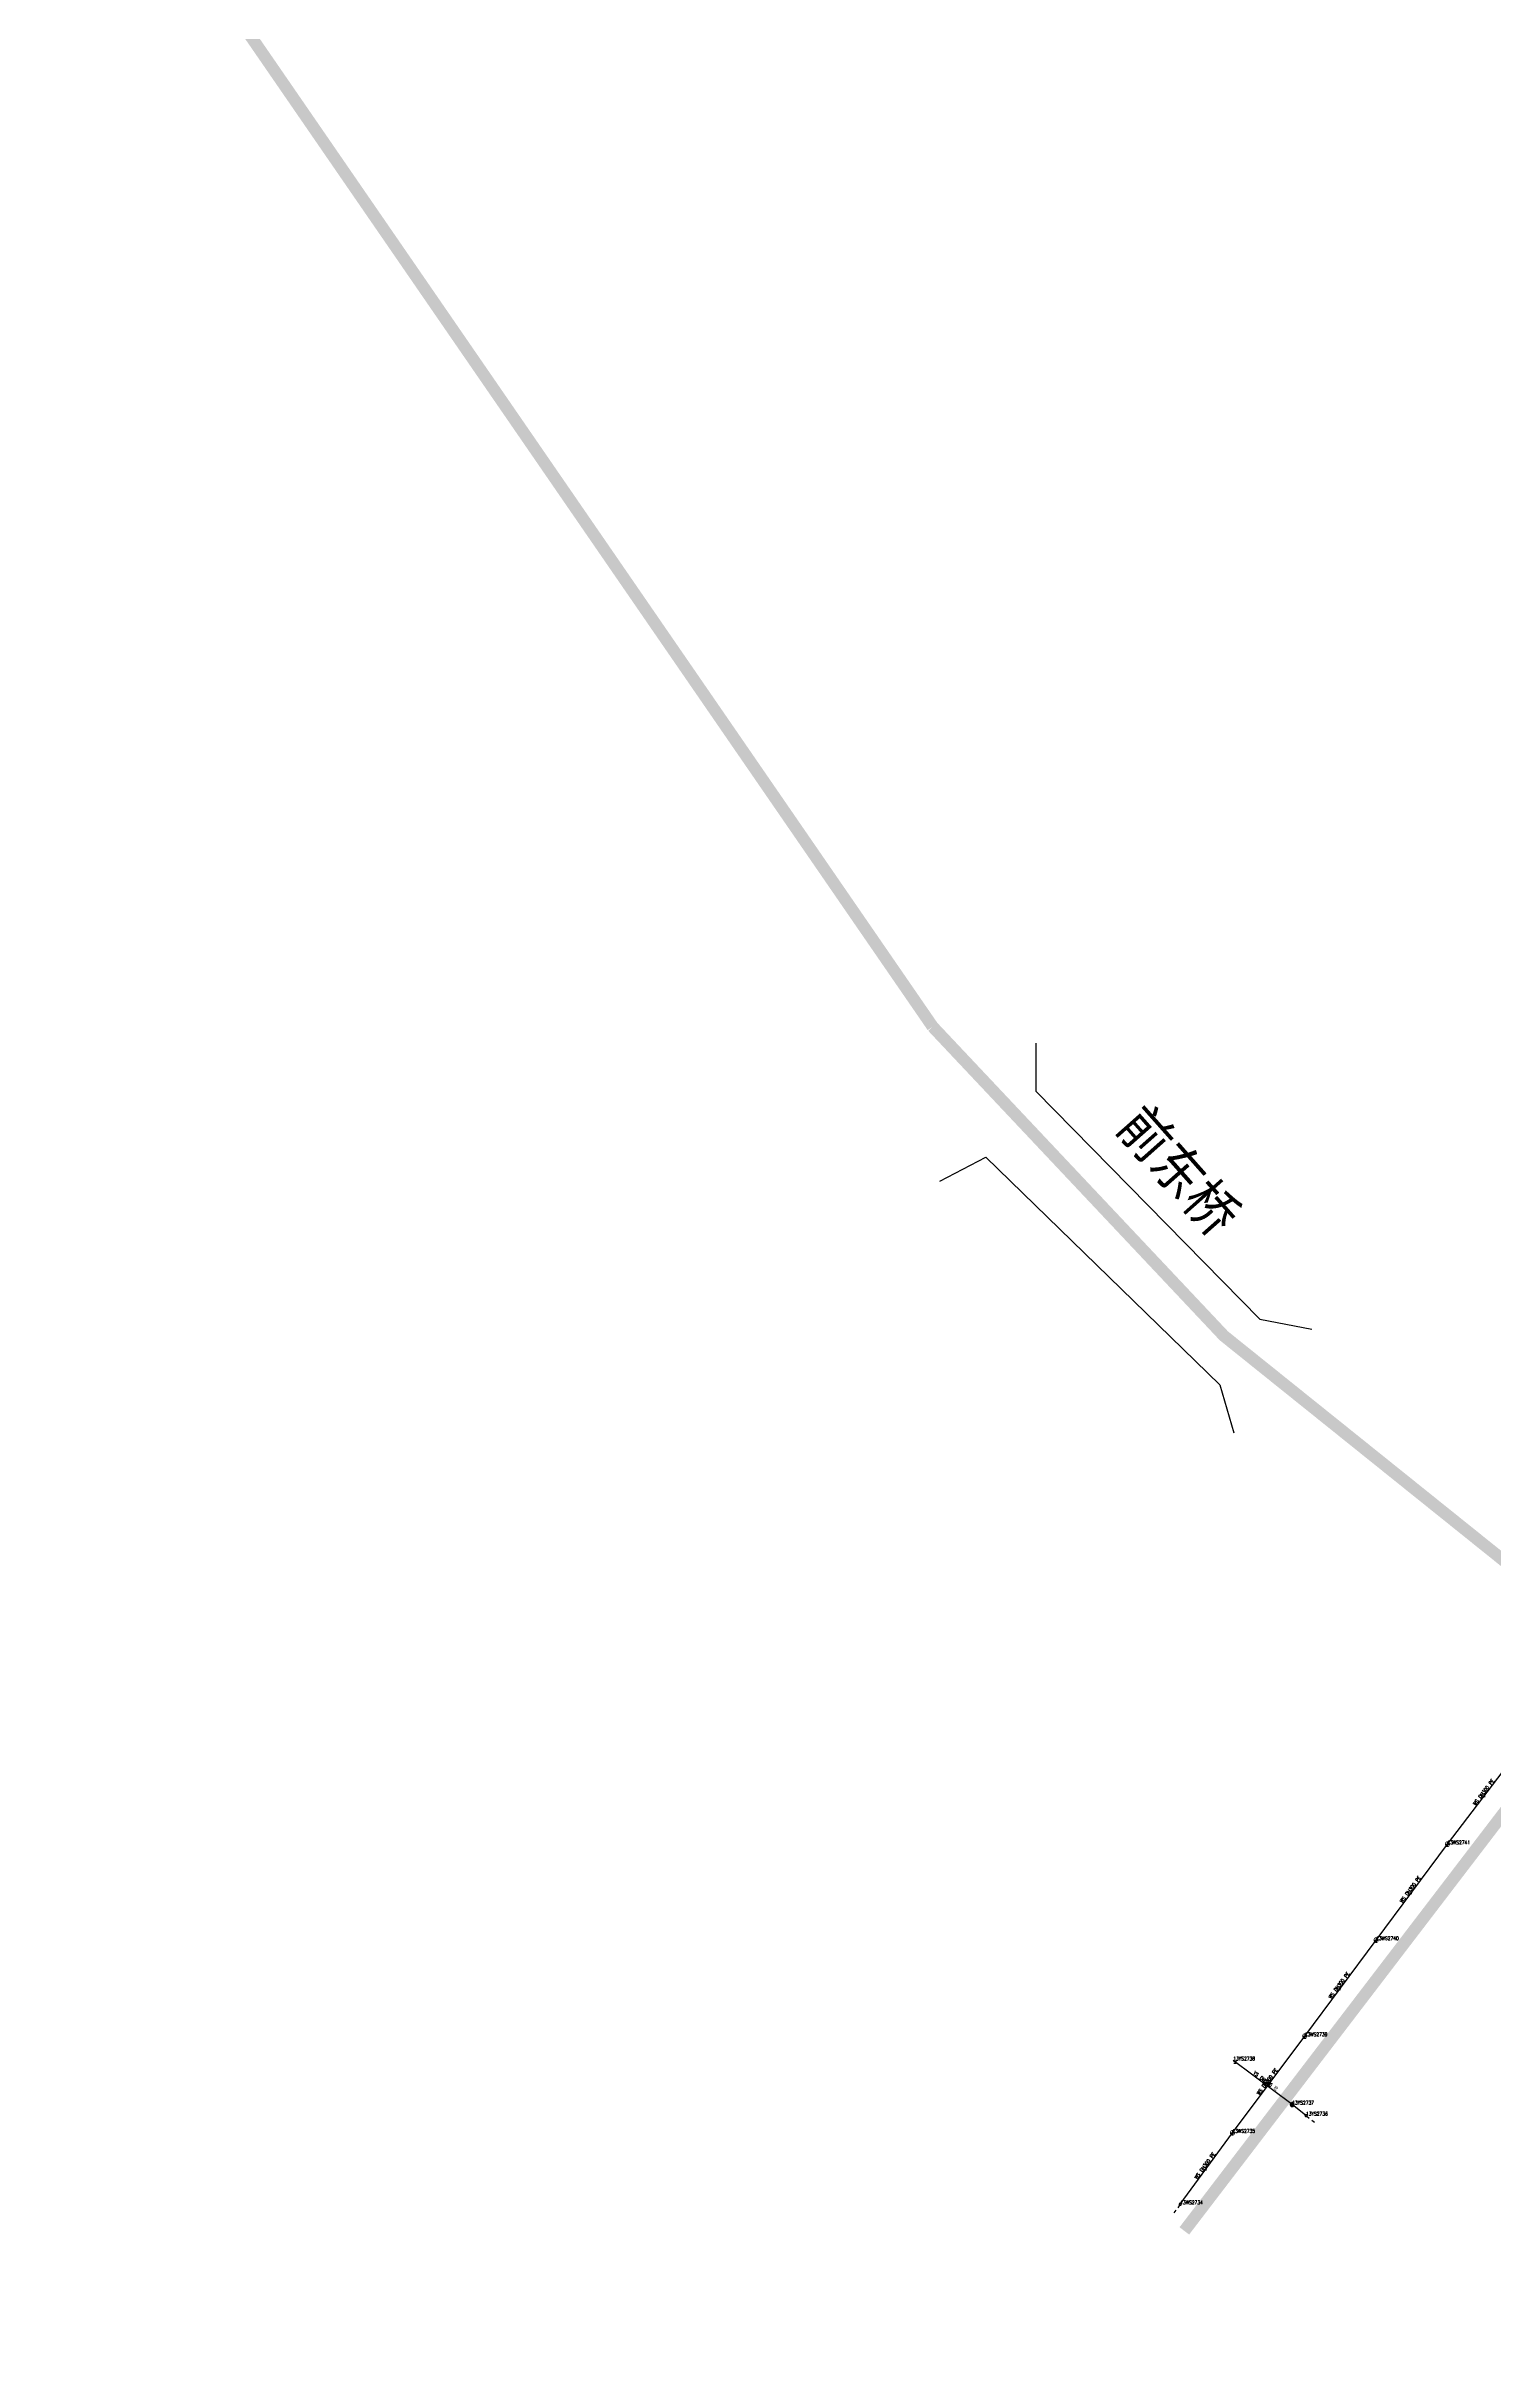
# Model space of a CAD drawing. Extents: x 78813 to 99477, y 2421021 to 2448125.
# Drawn here: x 83266 to 83626, y 2437199 to 2437770 of the extents above; entities that cross this region are included whole.
import ezdxf
from ezdxf.enums import TextEntityAlignment as Align

# ---------------------------------------------------------------- set-up
doc = ezdxf.new("R2010")
doc.units = 0
doc.set_wipeout_variables(frame=1)
doc.layers.get('0').update_dxf_attribs({"linetype": 'CONTINUOUS'})
for name, color, linetype in [('DX_WS', 16, 'CONTINUOUS'), ('DX_YS', 42, 'CONTINUOUS'), ('道路', 5, 'CONTINUOUS')]:
    doc.layers.add(name, color=color, linetype=linetype)
doc.layers.add('WSLINE', color=7, linetype='CONTINUOUS', true_color=0x7f0000)
doc.layers.add('YSLINE', color=7, linetype='CONTINUOUS', true_color=0xcc9900)
doc.styles.add('CcNameZT', font='txt.SHX', dxfattribs={"width": 0.8, "bigfont": 'HZTXT.SHX'})
doc.styles.get("Standard").update_dxf_attribs({"font": 'txt.shx', "bigfont": 'hztxt.shx'})
doc.styles.add('黑体', font='')
doc.styles.get('黑体').set_extended_font_data('SimHei')

# ---------------------------------------------------------------- blocks, each defined once
blk = doc.blocks.new('GC546')
at = {"color": 0}
for p in [(0.866, 0.5), (0.866, -0.5)]:
    blk.add_line(p, (0, 0), dxfattribs=at)
blk = doc.blocks.new('PS非普查')
blk.add_lwpolyline([(3.7, 0), (5.3, 0)])
blk.add_wipeout([(0.5, 0), (0.5, 0), (0.5, 0.1), (0.5, 0.1), (0.5, 0.1), (0.5, 0.2), (0.5, 0.2), (0.4, 0.2), (0.4, 0.3), (0.4, 0.3), (0.4, 0.3), (0.4, 0.3), (0.3, 0.4), (0.3, 0.4), (0.3, 0.4), (0.2, 0.4), (0.2, 0.4), (0.2, 0.5), (0.2, 0.5), (0.1, 0.5), (0.1, 0.5), (0.1, 0.5), (0, 0.5), (0, 0.5), (-0.1, 0.5), (-0.1, 0.5), (-0.1, 0.5), (-0.2, 0.5), (-0.2, 0.5), (-0.2, 0.4), (-0.3, 0.4), (-0.3, 0.4), (-0.3, 0.4), (-0.3, 0.4), (-0.4, 0.3), (-0.4, 0.3), (-0.4, 0.3), (-0.4, 0.3), (-0.4, 0.2), (-0.5, 0.2), (-0.5, 0.2), (-0.5, 0.1), (-0.5, 0.1), (-0.5, 0.1), (-0.5, 0), (-0.5, 0), (-0.5, 0), (-0.5, -0.1), (-0.5, -0.1), (-0.5, -0.1), (-0.5, -0.2), (-0.5, -0.2), (-0.4, -0.2), (-0.4, -0.3), (-0.4, -0.3), (-0.4, -0.3), (-0.4, -0.3), (-0.3, -0.4), (-0.3, -0.4), (-0.3, -0.4), (-0.3, -0.4), (-0.2, -0.4), (-0.2, -0.5), (-0.2, -0.5), (-0.1, -0.5), (-0.1, -0.5), (-0.1, -0.5), (0, -0.5), (0, -0.5), (0.1, -0.5), (0.1, -0.5), (0.1, -0.5), (0.2, -0.5), (0.2, -0.5), (0.2, -0.4), (0.2, -0.4), (0.3, -0.4), (0.3, -0.4), (0.3, -0.4), (0.4, -0.3), (0.4, -0.3), (0.4, -0.3), (0.4, -0.3), (0.4, -0.2), (0.5, -0.2), (0.5, -0.2), (0.5, -0.1), (0.5, -0.1), (0.5, -0.1)])
blk.add_line((0.5, 0), (2.1, 0))
blk.add_lwpolyline([(0.5, 0), (0.5, 0), (0.5, 0.1), (0.5, 0.1), (0.5, 0.1), (0.5, 0.2), (0.5, 0.2), (0.4, 0.2), (0.4, 0.3), (0.4, 0.3), (0.4, 0.3), (0.4, 0.3), (0.3, 0.4), (0.3, 0.4), (0.3, 0.4), (0.2, 0.4), (0.2, 0.4), (0.2, 0.5), (0.2, 0.5), (0.1, 0.5), (0.1, 0.5), (0.1, 0.5), (0, 0.5), (0, 0.5), (-0.1, 0.5), (-0.1, 0.5), (-0.1, 0.5), (-0.2, 0.5), (-0.2, 0.5), (-0.2, 0.4), (-0.3, 0.4), (-0.3, 0.4), (-0.3, 0.4), (-0.3, 0.4), (-0.4, 0.3), (-0.4, 0.3), (-0.4, 0.3), (-0.4, 0.3), (-0.4, 0.2), (-0.5, 0.2), (-0.5, 0.2), (-0.5, 0.1), (-0.5, 0.1), (-0.5, 0.1), (-0.5, 0), (-0.5, 0), (-0.5, 0), (-0.5, -0.1), (-0.5, -0.1), (-0.5, -0.1), (-0.5, -0.2), (-0.5, -0.2), (-0.4, -0.2), (-0.4, -0.3), (-0.4, -0.3), (-0.4, -0.3), (-0.4, -0.3), (-0.3, -0.4), (-0.3, -0.4), (-0.3, -0.4), (-0.3, -0.4), (-0.2, -0.4), (-0.2, -0.5), (-0.2, -0.5), (-0.1, -0.5), (-0.1, -0.5), (-0.1, -0.5), (0, -0.5), (0, -0.5), (0.1, -0.5), (0.1, -0.5), (0.1, -0.5), (0.2, -0.5), (0.2, -0.5), (0.2, -0.4), (0.2, -0.4), (0.3, -0.4), (0.3, -0.4), (0.3, -0.4), (0.4, -0.3), (0.4, -0.3), (0.4, -0.3), (0.4, -0.3), (0.4, -0.2), (0.5, -0.2), (0.5, -0.2), (0.5, -0.1), (0.5, -0.1), (0.5, -0.1), (0.5, 0)], close=True)
blk = doc.blocks.new('PS污水井')
blk.add_lwpolyline([(1, 0), (1, 0.1), (1, 0.1), (1, 0.2), (1, 0.3), (0.9, 0.3), (0.9, 0.4), (0.9, 0.5), (0.8, 0.5), (0.8, 0.6), (0.8, 0.6), (0.7, 0.7), (0.7, 0.7), (0.6, 0.8), (0.6, 0.8), (0.5, 0.9), (0.4, 0.9), (0.4, 0.9), (0.3, 1), (0.2, 1), (0.2, 1), (0.1, 1), (0, 1), (0, 1), (-0.1, 1), (-0.2, 1), (-0.2, 1), (-0.3, 1), (-0.4, 0.9), (-0.4, 0.9), (-0.5, 0.9), (-0.6, 0.8), (-0.6, 0.8), (-0.7, 0.7), (-0.7, 0.7), (-0.8, 0.6), (-0.8, 0.6), (-0.8, 0.5), (-0.9, 0.5), (-0.9, 0.4), (-0.9, 0.3), (-1, 0.3), (-1, 0.2), (-1, 0.1), (-1, 0.1), (-1, 0), (-1, -0.1), (-1, -0.1), (-1, -0.2), (-1, -0.3), (-0.9, -0.3), (-0.9, -0.4), (-0.9, -0.5), (-0.8, -0.5), (-0.8, -0.6), (-0.8, -0.6), (-0.7, -0.7), (-0.7, -0.7), (-0.6, -0.8), (-0.6, -0.8), (-0.5, -0.9), (-0.4, -0.9), (-0.4, -0.9), (-0.3, -1), (-0.2, -1), (-0.2, -1), (-0.1, -1), (0, -1), (0, -1), (0.1, -1), (0.2, -1), (0.2, -1), (0.3, -1), (0.4, -0.9), (0.4, -0.9), (0.5, -0.9), (0.6, -0.8), (0.6, -0.8), (0.7, -0.7), (0.7, -0.7), (0.8, -0.6), (0.8, -0.6), (0.8, -0.5), (0.9, -0.5), (0.9, -0.4), (0.9, -0.3), (1, -0.3), (1, -0.2), (1, -0.1), (1, 0)], close=True)
blk.add_wipeout([(1, 0), (1, 0.1), (1, 0.1), (1, 0.2), (1, 0.3), (0.9, 0.3), (0.9, 0.4), (0.9, 0.5), (0.8, 0.5), (0.8, 0.6), (0.8, 0.6), (0.7, 0.7), (0.7, 0.7), (0.6, 0.8), (0.6, 0.8), (0.5, 0.9), (0.4, 0.9), (0.4, 0.9), (0.3, 1), (0.2, 1), (0.2, 1), (0.1, 1), (0, 1), (0, 1), (-0.1, 1), (-0.2, 1), (-0.2, 1), (-0.3, 1), (-0.4, 0.9), (-0.4, 0.9), (-0.5, 0.9), (-0.6, 0.8), (-0.6, 0.8), (-0.7, 0.7), (-0.7, 0.7), (-0.8, 0.6), (-0.8, 0.6), (-0.8, 0.5), (-0.9, 0.5), (-0.9, 0.4), (-0.9, 0.3), (-1, 0.3), (-1, 0.2), (-1, 0.1), (-1, 0.1), (-1, 0), (-1, -0.1), (-1, -0.1), (-1, -0.2), (-1, -0.3), (-0.9, -0.3), (-0.9, -0.4), (-0.9, -0.5), (-0.8, -0.5), (-0.8, -0.6), (-0.8, -0.6), (-0.7, -0.7), (-0.7, -0.7), (-0.6, -0.8), (-0.6, -0.8), (-0.5, -0.9), (-0.4, -0.9), (-0.4, -0.9), (-0.3, -1), (-0.2, -1), (-0.2, -1), (-0.1, -1), (0, -1), (0, -1), (0.1, -1), (0.2, -1), (0.2, -1), (0.3, -1), (0.4, -0.9), (0.4, -0.9), (0.5, -0.9), (0.6, -0.8), (0.6, -0.8), (0.7, -0.7), (0.7, -0.7), (0.8, -0.6), (0.8, -0.6), (0.8, -0.5), (0.9, -0.5), (0.9, -0.4), (0.9, -0.3), (1, -0.3), (1, -0.2), (1, -0.1)])
for p, q in [((-1, 0), (0, 0)), ((0, 1), (0, 0)), ((0, 0), (0, -1)), ((0, 0), (1, 0))]:
    blk.add_line(p, q)
blk = doc.blocks.new('PS出水口')
for points in [[(0, 0), (2, 0)], [(1.1, -0.9), (2, 0), (1.1, 0.9)]]:
    blk.add_lwpolyline(points)
blk = doc.blocks.new('PS雨水井')
blk.add_lwpolyline([(1, 0), (1, 0.1), (1, 0.1), (1, 0.2), (1, 0.3), (0.9, 0.3), (0.9, 0.4), (0.9, 0.5), (0.8, 0.5), (0.8, 0.6), (0.8, 0.6), (0.7, 0.7), (0.7, 0.7), (0.6, 0.8), (0.6, 0.8), (0.5, 0.9), (0.4, 0.9), (0.4, 0.9), (0.3, 1), (0.2, 1), (0.2, 1), (0.1, 1), (0, 1), (0, 1), (-0.1, 1), (-0.2, 1), (-0.2, 1), (-0.3, 1), (-0.4, 0.9), (-0.4, 0.9), (-0.5, 0.9), (-0.6, 0.8), (-0.6, 0.8), (-0.7, 0.7), (-0.7, 0.7), (-0.8, 0.6), (-0.8, 0.6), (-0.8, 0.5), (-0.9, 0.5), (-0.9, 0.4), (-0.9, 0.3), (-1, 0.3), (-1, 0.2), (-1, 0.1), (-1, 0.1), (-1, 0), (-1, -0.1), (-1, -0.1), (-1, -0.2), (-1, -0.3), (-0.9, -0.3), (-0.9, -0.4), (-0.9, -0.5), (-0.8, -0.5), (-0.8, -0.6), (-0.8, -0.6), (-0.7, -0.7), (-0.7, -0.7), (-0.6, -0.8), (-0.6, -0.8), (-0.5, -0.9), (-0.4, -0.9), (-0.4, -0.9), (-0.3, -1), (-0.2, -1), (-0.2, -1), (-0.1, -1), (0, -1), (0, -1), (0.1, -1), (0.2, -1), (0.2, -1), (0.3, -1), (0.4, -0.9), (0.4, -0.9), (0.5, -0.9), (0.6, -0.8), (0.6, -0.8), (0.7, -0.7), (0.7, -0.7), (0.8, -0.6), (0.8, -0.6), (0.8, -0.5), (0.9, -0.5), (0.9, -0.4), (0.9, -0.3), (1, -0.3), (1, -0.2), (1, -0.1), (1, 0)], close=True)
blk.add_wipeout([(1, 0), (1, 0.1), (1, 0.1), (1, 0.2), (1, 0.3), (0.9, 0.3), (0.9, 0.4), (0.9, 0.5), (0.8, 0.5), (0.8, 0.6), (0.8, 0.6), (0.7, 0.7), (0.7, 0.7), (0.6, 0.8), (0.6, 0.8), (0.5, 0.9), (0.4, 0.9), (0.4, 0.9), (0.3, 1), (0.2, 1), (0.2, 1), (0.1, 1), (0, 1), (0, 1), (-0.1, 1), (-0.2, 1), (-0.2, 1), (-0.3, 1), (-0.4, 0.9), (-0.4, 0.9), (-0.5, 0.9), (-0.6, 0.8), (-0.6, 0.8), (-0.7, 0.7), (-0.7, 0.7), (-0.8, 0.6), (-0.8, 0.6), (-0.8, 0.5), (-0.9, 0.5), (-0.9, 0.4), (-0.9, 0.3), (-1, 0.3), (-1, 0.2), (-1, 0.1), (-1, 0.1), (-1, 0), (-1, -0.1), (-1, -0.1), (-1, -0.2), (-1, -0.3), (-0.9, -0.3), (-0.9, -0.4), (-0.9, -0.5), (-0.8, -0.5), (-0.8, -0.6), (-0.8, -0.6), (-0.7, -0.7), (-0.7, -0.7), (-0.6, -0.8), (-0.6, -0.8), (-0.5, -0.9), (-0.4, -0.9), (-0.4, -0.9), (-0.3, -1), (-0.2, -1), (-0.2, -1), (-0.1, -1), (0, -1), (0, -1), (0.1, -1), (0.2, -1), (0.2, -1), (0.3, -1), (0.4, -0.9), (0.4, -0.9), (0.5, -0.9), (0.6, -0.8), (0.6, -0.8), (0.7, -0.7), (0.7, -0.7), (0.8, -0.6), (0.8, -0.6), (0.8, -0.5), (0.9, -0.5), (0.9, -0.4), (0.9, -0.3), (1, -0.3), (1, -0.2), (1, -0.1)])
for p, q in [((-1, 0), (0, 0)), ((-0.9, 0.5), (0, 0.5)), ((0, 1), (0, 0)), ((0, 0.5), (0.9, 0.5)), ((0, 0), (0, -1)), ((0, 0), (1, 0)), ((-0.9, -0.5), (0, -0.5)), ((0, -0.5), (0.9, -0.5))]:
    blk.add_line(p, q)

msp = doc.modelspace()

# ---------------------------------------------------------------- linework, layer by layer
at = {"color": 1, "linetype": 'Continuous', "flags": 128}
for points in [[(83512.15, 2437522.31), (83512.15, 2437510.41), (83567.78, 2437453.84), (83580.69, 2437451.36)], [(83488.31, 2437488.08), (83499.73, 2437494.03), (83557.84, 2437437.47), (83561.32, 2437425.56)]]:
    msp.add_lwpolyline(points, dxfattribs=at)
at = {"layer": '道路', "linetype": 'Continuous', "const_width": 3, "flags": 128}
msp.add_lwpolyline([(83486.54, 2437526.43), (83287.18, 2437815.96), (83281.54, 2437839.74), (83304.41, 2438068.65), (83283.75, 2438229.44), (83267.9, 2438283.97)], dxfattribs=at)

# ---------------------------------------------------------------- block references
at = {"layer": 'DX_WS', "yscale": 0.5, "zscale": 0.5}
for name, p, xscale, rotation in [('GC546', (83623.68, 2437335.64, 1.18), 0.499999999976498, 232.623492543364), ('GC546', (83605.5, 2437311.53, 1.29), 0.4999999999975124, 233.3622695557361), ('GC546', (83587.79, 2437287.7, 1.24), 0.499999999851076, 233.421575449578), ('GC546', (83569.95, 2437263.78, 1.15), 0.500000000026538, 233.148846218513), ('GC546', (83554.5, 2437242.92, 1.19), 0.5000000000638914, 233.8708086404476), ('PS非普查', (83548.02, 2437234.05, 1.23), 0.5000000000638914, 233.8708086404476)]:
    msp.add_blockref(name, p, dxfattribs=dict(at, xscale=xscale, rotation=rotation))
at = {"layer": 'DX_WS', "xscale": 0.5, "yscale": 0.5, "zscale": 0.5}
for p in [(83614.35, 2437323.44, 1.25), (83596.65, 2437299.63, 1.33), (83578.94, 2437275.77, 1.14), (83560.97, 2437251.79, 1.15)]:
    msp.add_blockref('PS污水井', p, dxfattribs=at)
at = {"layer": 'DX_YS', "zscale": 0.5}
for name, p, xscale, yscale, rotation in [('PS出水口', (83561.17, 2437269.77, 1.2), 0.4999999998618769, 0.5000000004656613, 319.6570571276827), ('GC546', (83568.49, 2437264.29, 1.25), 0.5000000001448445, 0.5, 323.1683316848242), ('PS非普查', (83579.24, 2437256.06, 1.49), 0.4999999999816028, 0.5, 321.3585250947118)]:
    msp.add_blockref(name, p, dxfattribs=dict(at, xscale=xscale, yscale=yscale, rotation=rotation))

# ---------------------------------------------------------------- texts
at = {"color": 1, "ltscale": 100, "style": '黑体', "width": 0.9}
msp.add_text('前东桥', height=10, rotation=311.5543, dxfattribs=at).set_placement((83535.46, 2437504.55), align=Align.MIDDLE_LEFT)
at = {"layer": 'DX_WS', "style": 'CcNameZT', "width": 0.8}
for rotation, p in [(52.6235, (83623.48, 2437335.79, 1.25)), (53.3623, (83605.3, 2437311.68, 1.33)), (53.4216, (83587.59, 2437287.85, 1.14)), (53.1488, (83569.75, 2437263.93, 1.15)), (53.8708, (83554.29, 2437243.07, 1.23))]:
    msp.add_text(' WS DN300 PE', height=0.9, rotation=rotation, dxfattribs=at).set_placement(p, align=Align.CENTER)
at = {"layer": 'DX_YS', "width": 0.8}
msp.add_text('13YS2738', height=0.9, dxfattribs=at).set_placement((83561.17, 2437269.77, 1.2))
at = {"layer": 'DX_YS', "style": 'CcNameZT', "width": 0.8}
msp.add_text(' YS DN500 砼', height=0.9, rotation=323.1683, dxfattribs=at).set_placement((83568.64, 2437264.49, 1.3), align=Align.CENTER)

# ---------------------------------------------------------------- next in the draw order: linework, layer by layer
at = {"layer": 'WSLINE'}
for p, q in [((83614.35, 2437323.44, 1.25), (83633, 2437347.85, 1.12)), ((83596.65, 2437299.63, 1.33), (83614.35, 2437323.44, 1.26)), ((83578.94, 2437275.77, 1.14), (83596.65, 2437299.63, 1.34)), ((83548.02, 2437234.05, 1.23), (83560.97, 2437251.79, 1.16))]:
    msp.add_line(p, q, dxfattribs=at)

# ---------------------------------------------------------------- next in the draw order: block references
at = {"layer": 'DX_YS', "xscale": 0.5, "yscale": 0.5, "zscale": 0.5}
msp.add_blockref('PS雨水井', (83575.81, 2437258.81, 1.3), dxfattribs=at)

# ---------------------------------------------------------------- next in the draw order: texts
at = {"layer": 'DX_WS', "width": 0.8}
for s, p in [('13WS2741', (83614.35, 2437323.44, 1.25)), ('13WS2740', (83596.65, 2437299.63, 1.33)), ('13WS2739', (83578.94, 2437275.77, 1.14)), ('13WS2735', (83560.97, 2437251.79, 1.15)), ('13WS2734', (83548.02, 2437234.05, 1.23))]:
    msp.add_text(s, height=0.9, dxfattribs=at).set_placement(p)
at = {"layer": 'DX_YS', "width": 0.8}
msp.add_text('13YS2736', height=0.9, dxfattribs=at).set_placement((83579.24, 2437256.06, 1.49))

# ---------------------------------------------------------------- next in the draw order: linework, layer by layer
at = {"layer": 'WSLINE'}
msp.add_line((83560.97, 2437251.79, 1.15), (83578.94, 2437275.77, 1.15), dxfattribs=at)
at = {"layer": 'YSLINE'}
for p, q in [((83575.81, 2437258.81, 1.3), (83561.17, 2437269.77, 1.2)), ((83579.24, 2437256.06, 1.49), (83575.81, 2437258.81, 1.31))]:
    msp.add_line(p, q, dxfattribs=at)
at = {"layer": '道路', "const_width": 3, "flags": 128}
msp.add_lwpolyline([(83859.27, 2437200.36), (83651.08, 2437375.61), (83558.86, 2437449.66), (83486.54, 2437526.43)], dxfattribs=at)
at = {"layer": '道路', "linetype": 'Continuous', "const_width": 3, "flags": 128}
msp.add_lwpolyline([(83658.21, 2437370.27), (83549.03, 2437227.44)], dxfattribs=at)

# ---------------------------------------------------------------- next in the draw order: texts
at = {"layer": 'DX_YS', "width": 0.8}
msp.add_text('13YS2737', height=0.9, dxfattribs=at).set_placement((83575.81, 2437258.81, 1.3))

doc.saveas('drawing.dxf')
